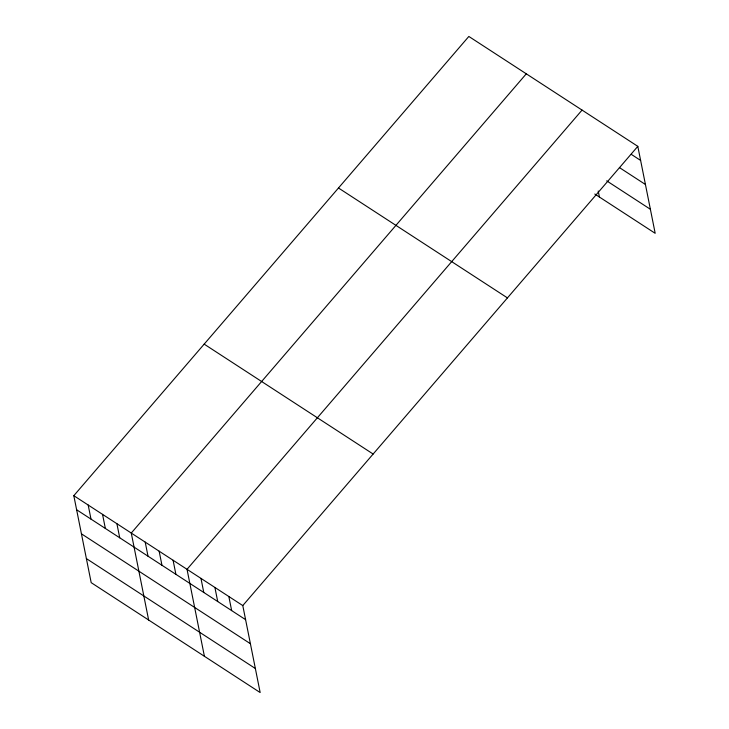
<?xml version="1.0" encoding="UTF-8"?>
<svg xmlns="http://www.w3.org/2000/svg" width="729" height="729" viewBox="0 0 729 729"><rect width="100%" height="100%" fill="white"/><g stroke="black" fill="none" stroke-linecap="round" stroke-linejoin="round"><path stroke-width="1.09" d="M73.811 495.684L242.784 605.58L260.162 692.55L91.189 582.653L73.811 495.684L468.838 36.45L637.811 146.347L655.189 233.316L594.782 194.023M526.292 73.82L131.266 533.054L148.643 620.014M582.052 110.088L187.025 569.313L204.402 656.282M242.784 605.58L637.811 146.347M631.323 154.384L640.618 160.435M619.404 167.561L645.429 184.483M606.701 180.856L650.377 209.269M338.484 188L507.448 297.897M204.175 344.134L373.139 454.039M76.627 509.762L245.6 619.668M81.438 533.819L250.402 643.716M86.386 558.596L255.35 668.502M598.227 191.034L599.429 197.049M228.842 596.513L231.658 610.601M214.9 587.446L217.716 601.534M200.967 578.379L203.774 592.467M173.083 560.246L175.899 574.334M159.141 551.179L161.956 565.267M145.208 542.112L148.014 556.2M116.904 523.704L119.72 537.792M102.543 514.364L105.35 528.443M88.182 505.024L90.988 519.103"/></g></svg>
